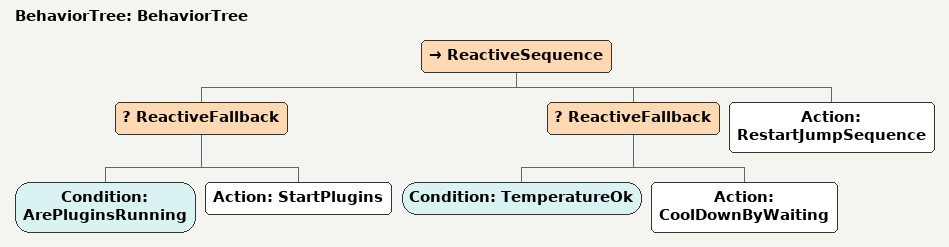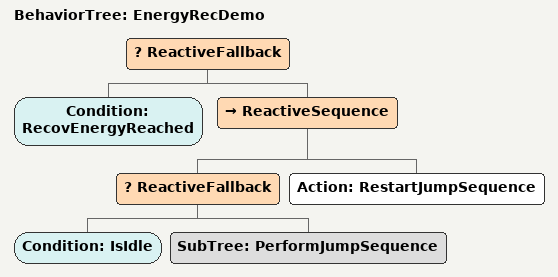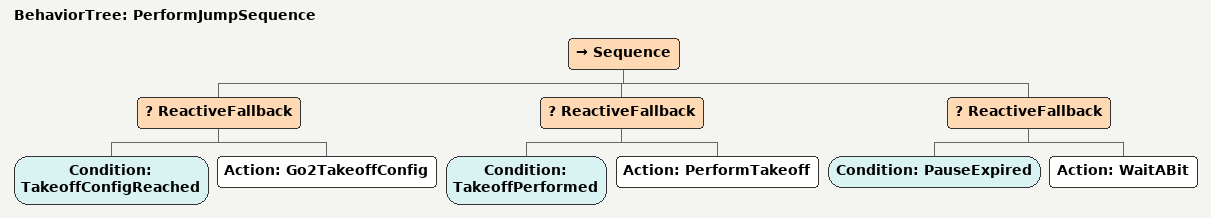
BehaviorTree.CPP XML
<?xml version="1.0"?>
<root main_tree_to_execute="BehaviorTree">
    <BehaviorTree ID="BehaviorTree">
        <ReactiveSequence>
            <ReactiveFallback>
                <Condition ID="ArePluginsRunning"/>
                <Action ID="StartPlugins"/>
            </ReactiveFallback>
            <ReactiveFallback>
                <Condition ID="TemperatureOk"/>
                <Action ID="CoolDownByWaiting"/>
            </ReactiveFallback>
            <Action ID="RestartJumpSequence"/>
        </ReactiveSequence>
    </BehaviorTree>
    <BehaviorTree ID="EnergyRecDemo">
        <ReactiveFallback>
            <Condition ID="RecovEnergyReached"/>
            <ReactiveSequence>
                <ReactiveFallback>
                    <Condition ID="IsIdle"/>
                    <SubTree ID="PerformJumpSequence"/>
                </ReactiveFallback>
                <Action ID="RestartJumpSequence"/>
            </ReactiveSequence>
        </ReactiveFallback>
    </BehaviorTree>
    <BehaviorTree ID="PerformJumpSequence">
        <Sequence>
            <ReactiveFallback>
                <Condition ID="TakeoffConfigReached"/>
                <Action ID="Go2TakeoffConfig"/>
            </ReactiveFallback>
            <ReactiveFallback>
                <Condition ID="TakeoffPerformed"/>
                <Action ID="PerformTakeoff"/>
            </ReactiveFallback>
            <ReactiveFallback>
                <Condition ID="PauseExpired"/>
                <Action ID="WaitABit"/>
            </ReactiveFallback>
        </Sequence>
    </BehaviorTree>
</root>
